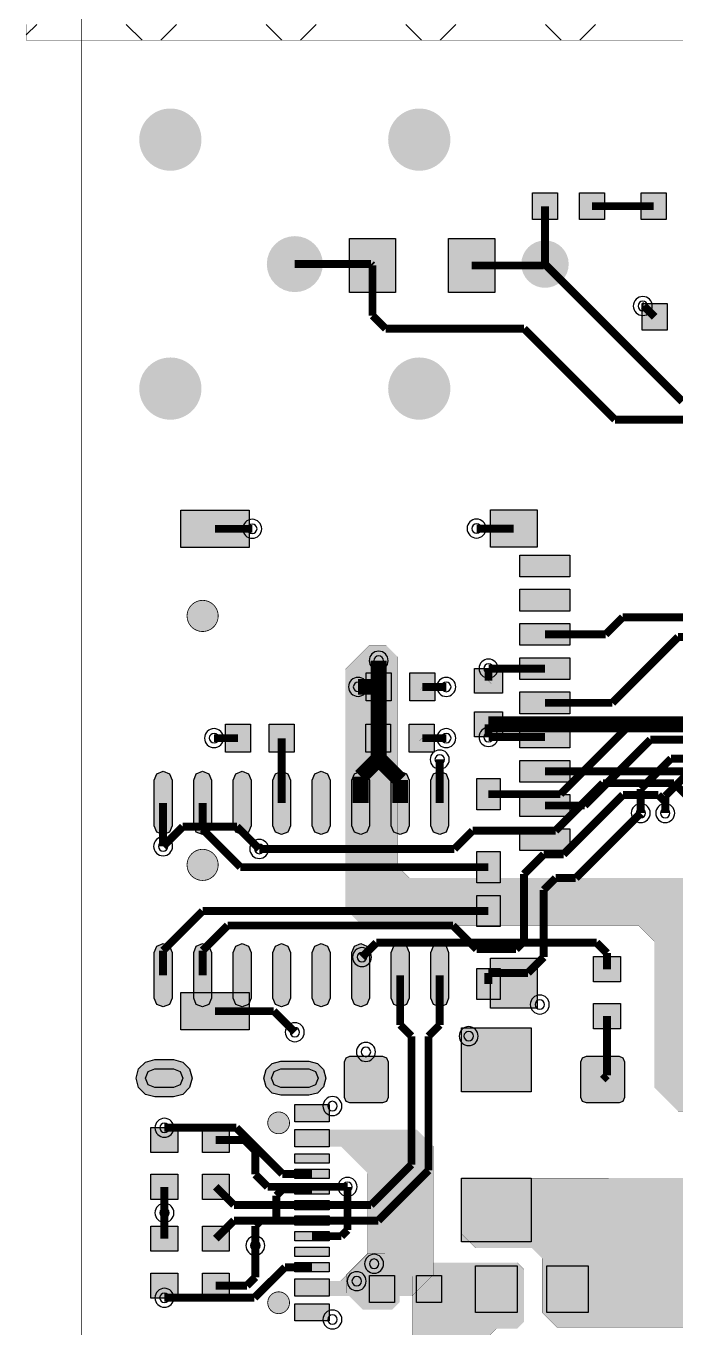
# Model space of a CAD drawing. Header units: millimetres. Extents: x -2 to 166, y 0 to 101.
# Drawn here: x -1.78 to 19.11, y 24.02 to 65.86 of the extents above; entities that cross this region are included whole.
import ezdxf

# ---------------------------------------------------------------- set-up
doc = ezdxf.new("R2010")
doc.units = ezdxf.units.MM
doc.header["$MEASUREMENT"] = 0
for name, color, linetype, true_color in [('Board-Outline-Layer', 7, 'Continuous', 0xff00ff), ('Bottom-Layer', 7, 'Continuous', 0x0000ff), ('Hole-Layer', 7, 'Continuous', 0x222222), ('Multi-Layer', 7, 'Continuous', 0xc0c0c0), ('Top-Layer', 7, 'Continuous', 0xff0000)]:
    doc.layers.add(name, color=color, linetype=linetype, true_color=true_color)

msp = doc.modelspace()

# ---------------------------------------------------------------- hatches: boundary and pattern name
at = {"layer": 'Bottom-Layer'}
for points in [[(1.858, 62.21, 1), (3.858, 62.21, 1)], [(1.858, 62.21, 1), (3.858, 62.21, 1)], [(9.858, 62.21, 1), (11.858, 62.21, 1)], [(9.858, 62.21, 1), (11.858, 62.21, 1)], [(15.302, 60.503), (15.302, 59.639), (14.496, 59.639), (14.496, 60.503)], [(16.809, 60.503), (16.809, 59.639), (16.003, 59.639), (16.003, 60.503)], [(18.796, 60.503), (18.796, 59.639), (17.989, 59.639), (17.989, 60.503)], [(5.958, 58.21, 1), (7.758, 58.21, 1)], [(5.958, 58.21, 1), (7.758, 58.21, 1)], [(10.097, 59.03), (10.097, 57.302), (8.612, 57.302), (8.612, 59.03)], [(13.283, 59.03), (13.283, 57.302), (11.798, 57.302), (11.798, 59.03)], [(14.137, 58.21, 1), (15.661, 58.21, 1)], [(14.137, 58.21, 1), (15.661, 58.21, 1)], [(18.02, 56.083), (18.02, 56.947), (18.827, 56.947), (18.827, 56.083)], [(1.858, 54.21, 1), (3.858, 54.21, 1)], [(1.858, 54.21, 1), (3.858, 54.21, 1)], [(9.858, 54.21, 1), (11.858, 54.21, 1)], [(9.858, 54.21, 1), (11.858, 54.21, 1)], [(13.531, 44.42), (12.631, 44.42), (12.631, 45.22), (13.531, 45.22)], [(9.153, 44.175), (9.153, 45.075), (9.953, 45.075), (9.953, 44.175)], [(10.553, 44.175), (10.553, 45.075), (11.353, 45.075), (11.353, 44.175)], [(13.531, 43.02), (12.631, 43.02), (12.631, 43.82), (13.531, 43.82)], [(5.435, 43.424), (5.435, 42.524), (4.635, 42.524), (4.635, 43.424)], [(6.835, 43.424), (6.835, 42.524), (6.035, 42.524), (6.035, 43.424)], [(9.937, 43.424), (9.937, 42.524), (9.137, 42.524), (9.137, 43.424)], [(11.337, 43.424), (11.337, 42.524), (10.537, 42.524), (10.537, 43.424)], [(2.912, 40.163), (2.828, 39.961), (2.625, 39.876), (2.422, 39.961), (2.338, 40.163), (2.338, 41.628), (2.422, 41.83), (2.625, 41.914), (2.828, 41.83), (2.912, 41.628)], [(4.182, 40.163), (4.098, 39.961), (3.895, 39.876), (3.692, 39.961), (3.608, 40.163), (3.608, 41.628), (3.692, 41.83), (3.895, 41.914), (4.098, 41.83), (4.182, 41.628)], [(5.452, 40.163), (5.368, 39.961), (5.165, 39.876), (4.962, 39.961), (4.878, 40.163), (4.878, 41.628), (4.962, 41.83), (5.165, 41.914), (5.368, 41.83), (5.452, 41.628)], [(6.722, 40.163), (6.638, 39.961), (6.435, 39.876), (6.232, 39.961), (6.148, 40.163), (6.148, 41.628), (6.232, 41.83), (6.435, 41.914), (6.638, 41.83), (6.722, 41.628)], [(7.992, 40.163), (7.908, 39.961), (7.705, 39.876), (7.502, 39.961), (7.418, 40.163), (7.418, 41.628), (7.502, 41.83), (7.705, 41.914), (7.908, 41.83), (7.992, 41.628)], [(9.262, 40.163), (9.178, 39.961), (8.975, 39.876), (8.772, 39.961), (8.688, 40.163), (8.688, 41.628), (8.772, 41.83), (8.975, 41.914), (9.178, 41.83), (9.262, 41.628)], [(10.532, 40.163), (10.448, 39.961), (10.245, 39.876), (10.042, 39.961), (9.958, 40.163), (9.958, 41.628), (10.042, 41.83), (10.245, 41.914), (10.448, 41.83), (10.532, 41.628)], [(11.802, 40.163), (11.718, 39.961), (11.515, 39.876), (11.312, 39.961), (11.228, 40.163), (11.228, 41.628), (11.312, 41.83), (11.515, 41.914), (11.718, 41.83), (11.802, 41.628)], [(13.456, 40.678), (12.706, 40.678), (12.706, 41.678), (13.456, 41.678)], [(13.456, 38.332), (12.706, 38.332), (12.706, 39.332), (13.456, 39.332)], [(12.706, 37.92), (13.456, 37.92), (13.456, 36.92), (12.706, 36.92)], [(2.912, 34.625), (2.828, 34.422), (2.625, 34.338), (2.422, 34.422), (2.338, 34.625), (2.338, 36.089), (2.422, 36.292), (2.625, 36.376), (2.828, 36.292), (2.912, 36.089)], [(4.182, 34.625), (4.098, 34.422), (3.895, 34.338), (3.692, 34.422), (3.608, 34.625), (3.608, 36.089), (3.692, 36.292), (3.895, 36.376), (4.098, 36.292), (4.182, 36.089)], [(5.452, 34.625), (5.368, 34.422), (5.165, 34.338), (4.962, 34.422), (4.878, 34.625), (4.878, 36.089), (4.962, 36.292), (5.165, 36.376), (5.368, 36.292), (5.452, 36.089)], [(6.722, 34.625), (6.638, 34.422), (6.435, 34.338), (6.232, 34.422), (6.148, 34.625), (6.148, 36.089), (6.232, 36.292), (6.435, 36.376), (6.638, 36.292), (6.722, 36.089)], [(7.992, 34.625), (7.908, 34.422), (7.705, 34.338), (7.502, 34.422), (7.418, 34.625), (7.418, 36.089), (7.502, 36.292), (7.705, 36.376), (7.908, 36.292), (7.992, 36.089)], [(9.262, 34.625), (9.178, 34.422), (8.975, 34.338), (8.772, 34.422), (8.688, 34.625), (8.688, 36.089), (8.772, 36.292), (8.975, 36.376), (9.178, 36.292), (9.262, 36.089)], [(10.532, 34.625), (10.448, 34.422), (10.245, 34.338), (10.042, 34.422), (9.958, 34.625), (9.958, 36.089), (10.042, 36.292), (10.245, 36.376), (10.448, 36.292), (10.532, 36.089)], [(11.802, 34.625), (11.718, 34.422), (11.515, 34.338), (11.312, 34.422), (11.228, 34.625), (11.228, 36.089), (11.312, 36.292), (11.515, 36.376), (11.718, 36.292), (11.802, 36.089)], [(12.706, 35.575), (13.456, 35.575), (13.456, 34.575), (12.706, 34.575)], [(14.456, 31.615), (12.215, 31.615), (12.215, 33.663), (14.456, 33.663)], [(2.358, 31.449), (2.058, 31.53), (1.839, 31.749), (1.758, 32.049), (1.839, 32.349), (2.058, 32.569), (2.358, 32.649), (2.958, 32.649), (3.258, 32.569), (3.478, 32.349), (3.558, 32.049), (3.478, 31.749), (3.258, 31.53), (2.958, 31.449)], [(6.409, 31.499), (6.134, 31.573), (5.932, 31.774), (5.859, 32.049), (5.932, 32.324), (6.134, 32.526), (6.409, 32.599), (7.309, 32.599), (7.584, 32.526), (7.785, 32.324), (7.859, 32.049), (7.785, 31.774), (7.584, 31.573), (7.309, 31.499)], [(3.099, 29.662), (2.235, 29.662), (2.235, 30.468), (3.099, 30.468)], [(4.75, 29.662), (3.886, 29.662), (3.886, 30.468), (4.75, 30.468)], [(3.099, 28.155), (2.235, 28.155), (2.235, 28.962), (3.099, 28.962)], [(4.75, 28.155), (3.886, 28.155), (3.886, 28.962), (4.75, 28.962)], [(14.456, 26.789), (12.215, 26.789), (12.215, 28.837), (14.456, 28.837)], [(33.414, 25.732), (33.746, 25.4), (34.925, 25.4), (34.925, 24.601), (34.373, 24.05), (15.28, 24.05), (14.808, 24.522), (14.808, 26.26), (14.478, 26.59), (12.672, 26.59), (12.222, 27.04), (12.222, 28.838), (16.94, 28.838), (16.94, 28.844), (27.417, 28.844), (27.813, 28.448), (27.813, 26.205), (28.286, 25.732)], [(2.235, 27.293), (3.099, 27.293), (3.099, 26.487), (2.235, 26.487)], [(3.886, 27.293), (4.75, 27.293), (4.75, 26.487), (3.886, 26.487)], [(9.204, 26.425), (8.509, 25.73), (8.509, 25.146), (9.043, 24.612), (9.988, 24.612), (10.227, 24.852), (10.227, 25.956), (9.758, 26.425)], [(11.082, 26.123), (14.009, 26.123), (14.224, 25.908), (14.224, 24.22), (14.007, 24.003), (13.335, 24.003), (12.7, 23.368), (12.7, 21.844), (12.319, 21.463), (11.031, 21.463), (10.642, 21.852), (10.642, 25.683)], [(12.668, 24.523), (12.668, 26.023), (14.003, 26.023), (14.003, 24.523)], [(14.953, 24.523), (14.953, 26.023), (16.288, 26.023), (16.288, 24.523)], [(2.235, 25.787), (3.099, 25.787), (3.099, 24.98), (2.235, 24.98)], [(3.886, 25.787), (4.75, 25.787), (4.75, 24.98), (3.886, 24.98)], [(10.064, 25.705), (10.064, 24.841), (9.257, 24.841), (9.257, 25.705)], [(11.571, 25.705), (11.571, 24.841), (10.764, 24.841), (10.764, 25.705)]]:
    msp.add_hatch(color=256, dxfattribs=at).paths.add_polyline_path(points)
at = {"layer": 'Hole-Layer'}
for points in [[(2.183, 62.21, 1), (3.533, 62.21, 1)], [(2.183, 62.21, 1), (3.533, 62.21, 1)], [(10.183, 62.21, 1), (11.533, 62.21, 1)], [(10.183, 62.21, 1), (11.533, 62.21, 1)], [(6.258, 58.21, 1), (7.458, 58.21, 1)], [(6.258, 58.21, 1), (7.458, 58.21, 1)], [(14.442, 58.21, 1), (15.356, 58.21, 1)], [(14.442, 58.21, 1), (15.356, 58.21, 1)], [(2.183, 54.21, 1), (3.533, 54.21, 1)], [(2.183, 54.21, 1), (3.533, 54.21, 1)], [(10.183, 54.21, 1), (11.533, 54.21, 1)], [(10.183, 54.21, 1), (11.533, 54.21, 1)], [(2.358, 31.749), (2.146, 31.837), (2.058, 32.049), (2.146, 32.261), (2.358, 32.349), (2.958, 32.349), (3.171, 32.261), (3.258, 32.049), (3.171, 31.837), (2.958, 31.749)], [(6.409, 31.749), (6.196, 31.837), (6.109, 32.049), (6.196, 32.261), (6.409, 32.349), (7.309, 32.349), (7.521, 32.261), (7.609, 32.049), (7.521, 31.837), (7.309, 31.749)]]:
    msp.add_hatch(color=256, dxfattribs=at).paths.add_polyline_path(points)
at = {"layer": 'Multi-Layer'}
h = msp.add_hatch(dxfattribs=at)
h.set_pattern_fill('ANSI37', color=256, style=0)
h.set_pattern_definition([(45, (0, 0), (-2.24506, 2.24506), []), (135, (0, 0), (-2.24506, -2.24506), [])])
h.paths.add_polyline_path([(45.466, 65.913), (45.466, 91.567), (22.479, 91.567), (20.574, 93.472), (20.574, 100.838), (21.209, 100.838), (21.209, 93.726), (22.86, 92.075), (46.044, 92.075), (46.044, 65.409), (-1.778, 65.409), (-1.778, 65.913)])
for points in [[(1.858, 62.21, 1), (3.858, 62.21, 1)], [(1.858, 62.21, 1), (3.858, 62.21, 1)], [(1.858, 62.21, 1), (3.858, 62.21, 1)], [(1.858, 62.21, 1), (3.858, 62.21, 1)], [(1.858, 62.21, 1), (3.858, 62.21, 1)], [(1.858, 62.21, 1), (3.858, 62.21, 1)], [(9.858, 62.21, 1), (11.858, 62.21, 1)], [(9.858, 62.21, 1), (11.858, 62.21, 1)], [(9.858, 62.21, 1), (11.858, 62.21, 1)], [(9.858, 62.21, 1), (11.858, 62.21, 1)], [(9.858, 62.21, 1), (11.858, 62.21, 1)], [(9.858, 62.21, 1), (11.858, 62.21, 1)], [(5.958, 58.21, 1), (7.758, 58.21, 1)], [(5.958, 58.21, 1), (7.758, 58.21, 1)], [(5.958, 58.21, 1), (7.758, 58.21, 1)], [(5.958, 58.21, 1), (7.758, 58.21, 1)], [(5.958, 58.21, 1), (7.758, 58.21, 1)], [(5.958, 58.21, 1), (7.758, 58.21, 1)], [(14.137, 58.21, 1), (15.661, 58.21, 1)], [(14.137, 58.21, 1), (15.661, 58.21, 1)], [(14.137, 58.21, 1), (15.661, 58.21, 1)], [(14.137, 58.21, 1), (15.661, 58.21, 1)], [(14.137, 58.21, 1), (15.661, 58.21, 1)], [(14.137, 58.21, 1), (15.661, 58.21, 1)], [(1.858, 54.21, 1), (3.858, 54.21, 1)], [(1.858, 54.21, 1), (3.858, 54.21, 1)], [(1.858, 54.21, 1), (3.858, 54.21, 1)], [(1.858, 54.21, 1), (3.858, 54.21, 1)], [(1.858, 54.21, 1), (3.858, 54.21, 1)], [(1.858, 54.21, 1), (3.858, 54.21, 1)], [(9.858, 54.21, 1), (11.858, 54.21, 1)], [(9.858, 54.21, 1), (11.858, 54.21, 1)], [(9.858, 54.21, 1), (11.858, 54.21, 1)], [(9.858, 54.21, 1), (11.858, 54.21, 1)], [(9.858, 54.21, 1), (11.858, 54.21, 1)], [(9.858, 54.21, 1), (11.858, 54.21, 1)], [(3.395, 46.904, 1), (4.395, 46.904, 1)], [(3.395, 46.904, 1), (4.395, 46.904, 1)], [(3.395, 38.904, 1), (4.395, 38.904, 1)], [(3.395, 38.904, 1), (4.395, 38.904, 1)], [(2.358, 31.449), (2.058, 31.53), (1.839, 31.749), (1.758, 32.049), (1.839, 32.349), (2.058, 32.569), (2.358, 32.649), (2.958, 32.649), (3.258, 32.569), (3.478, 32.349), (3.558, 32.049), (3.478, 31.749), (3.258, 31.53), (2.958, 31.449)], [(2.358, 31.449), (2.058, 31.53), (1.839, 31.749), (1.758, 32.049), (1.839, 32.349), (2.058, 32.569), (2.358, 32.649), (2.958, 32.649), (3.258, 32.569), (3.478, 32.349), (3.558, 32.049), (3.478, 31.749), (3.258, 31.53), (2.958, 31.449)], [(2.358, 31.449), (2.058, 31.53), (1.839, 31.749), (1.758, 32.049), (1.839, 32.349), (2.058, 32.569), (2.358, 32.649), (2.958, 32.649), (3.258, 32.569), (3.478, 32.349), (3.558, 32.049), (3.478, 31.749), (3.258, 31.53), (2.958, 31.449)], [(6.409, 31.499), (6.134, 31.573), (5.932, 31.774), (5.859, 32.049), (5.932, 32.324), (6.134, 32.526), (6.409, 32.599), (7.309, 32.599), (7.584, 32.526), (7.785, 32.324), (7.859, 32.049), (7.785, 31.774), (7.584, 31.573), (7.309, 31.499)], [(6.409, 31.499), (6.134, 31.573), (5.932, 31.774), (5.859, 32.049), (5.932, 32.324), (6.134, 32.526), (6.409, 32.599), (7.309, 32.599), (7.584, 32.526), (7.785, 32.324), (7.859, 32.049), (7.785, 31.774), (7.584, 31.573), (7.309, 31.499)], [(6.409, 31.499), (6.134, 31.573), (5.932, 31.774), (5.859, 32.049), (5.932, 32.324), (6.134, 32.526), (6.409, 32.599), (7.309, 32.599), (7.584, 32.526), (7.785, 32.324), (7.859, 32.049), (7.785, 31.774), (7.584, 31.573), (7.309, 31.499)], [(5.988, 30.614, 1), (6.688, 30.614, 1)], [(5.988, 30.614, 1), (6.688, 30.614, 1)], [(5.988, 24.834, 1), (6.688, 24.834, 1)], [(5.988, 24.834, 1), (6.688, 24.834, 1)]]:
    msp.add_hatch(color=256, dxfattribs=at).paths.add_polyline_path(points)
at = {"layer": 'Top-Layer'}
for points in [[(1.858, 62.21, 1), (3.858, 62.21, 1)], [(1.858, 62.21, 1), (3.858, 62.21, 1)], [(9.858, 62.21, 1), (11.858, 62.21, 1)], [(9.858, 62.21, 1), (11.858, 62.21, 1)], [(5.958, 58.21, 1), (7.758, 58.21, 1)], [(5.958, 58.21, 1), (7.758, 58.21, 1)], [(14.137, 58.21, 1), (15.661, 58.21, 1)], [(14.137, 58.21, 1), (15.661, 58.21, 1)], [(1.858, 54.21, 1), (3.858, 54.21, 1)], [(1.858, 54.21, 1), (3.858, 54.21, 1)], [(9.858, 54.21, 1), (11.858, 54.21, 1)], [(9.858, 54.21, 1), (11.858, 54.21, 1)], [(3.195, 50.304), (5.395, 50.304), (5.395, 49.104), (3.195, 49.104)], [(13.145, 50.312), (14.645, 50.312), (14.645, 49.112), (13.145, 49.112)], [(14.095, 48.862), (15.695, 48.862), (15.695, 48.162), (14.095, 48.162)], [(14.095, 47.762), (15.695, 47.762), (15.695, 47.062), (14.095, 47.062)], [(14.095, 46.662), (15.695, 46.662), (15.695, 45.962), (14.095, 45.962)], [(18.415, 36.449), (17.907, 36.957), (9.017, 36.957), (8.482, 37.492), (8.482, 45.185), (9.25, 45.953), (9.8, 45.953), (10.16, 45.593), (10.16, 38.862), (10.541, 38.481), (19.431, 38.481), (20.066, 37.846), (20.066, 32.893), (20.32, 32.639), (22.225, 32.639), (22.606, 32.258), (22.606, 31.369), (22.225, 30.988), (19.177, 30.988), (18.415, 31.75)], [(14.095, 45.563), (15.695, 45.563), (15.695, 44.863), (14.095, 44.863)], [(14.095, 44.462), (15.695, 44.462), (15.695, 43.762), (14.095, 43.762)], [(14.095, 43.363), (15.695, 43.363), (15.695, 42.662), (14.095, 42.662)], [(14.095, 42.262), (15.695, 42.262), (15.695, 41.562), (14.095, 41.562)], [(14.095, 41.163), (15.695, 41.163), (15.695, 40.463), (14.095, 40.463)], [(14.095, 40.063), (15.695, 40.063), (15.695, 39.363), (14.095, 39.363)], [(13.145, 35.904), (14.645, 35.904), (14.645, 34.304), (13.145, 34.304)], [(17.323, 35.148), (16.459, 35.148), (16.459, 35.955), (17.323, 35.955)], [(3.195, 34.804), (5.395, 34.804), (5.395, 33.604), (3.195, 33.604)], [(17.323, 33.641), (16.459, 33.641), (16.459, 34.448), (17.323, 34.448)], [(2.358, 31.449), (2.058, 31.53), (1.839, 31.749), (1.758, 32.049), (1.839, 32.349), (2.058, 32.569), (2.358, 32.649), (2.958, 32.649), (3.258, 32.569), (3.478, 32.349), (3.558, 32.049), (3.478, 31.749), (3.258, 31.53), (2.958, 31.449)], [(8.629, 32.754), (9.679, 32.754), (9.803, 32.703), (9.854, 32.579), (9.854, 31.429), (9.803, 31.305), (9.679, 31.254), (8.629, 31.254), (8.505, 31.305), (8.454, 31.429), (8.454, 32.579), (8.505, 32.703)], [(16.229, 32.754), (17.279, 32.754), (17.403, 32.703), (17.454, 32.579), (17.454, 31.429), (17.403, 31.305), (17.279, 31.254), (16.229, 31.254), (16.105, 31.305), (16.054, 31.429), (16.054, 32.579), (16.105, 32.703)], [(6.409, 31.499), (6.134, 31.573), (5.932, 31.774), (5.859, 32.049), (5.932, 32.324), (6.134, 32.526), (6.409, 32.599), (7.309, 32.599), (7.584, 32.526), (7.785, 32.324), (7.859, 32.049), (7.785, 31.774), (7.584, 31.573), (7.309, 31.499)], [(6.859, 31.199), (7.959, 31.199), (7.959, 30.649), (6.859, 30.649)], [(6.859, 30.399), (7.959, 30.399), (7.959, 29.849), (6.859, 29.849)], [(11.303, 25.731), (10.624, 25.052), (7.431, 25.052), (7.431, 25.534), (8.331, 25.534), (9.204, 26.408), (9.204, 28.992), (8.348, 29.848), (7.069, 29.848), (7.069, 30.398), (10.779, 30.398), (11.303, 29.874)], [(6.859, 29.624), (7.959, 29.624), (7.959, 29.324), (6.859, 29.324)], [(6.859, 29.124), (7.959, 29.124), (7.959, 28.824), (6.859, 28.824)], [(6.859, 28.624), (7.959, 28.624), (7.959, 28.324), (6.859, 28.324)], [(6.859, 28.124), (7.959, 28.124), (7.959, 27.824), (6.859, 27.824)], [(6.859, 27.624), (7.959, 27.624), (7.959, 27.324), (6.859, 27.324)], [(6.859, 27.124), (7.959, 27.124), (7.959, 26.824), (6.859, 26.824)], [(6.859, 26.624), (7.959, 26.624), (7.959, 26.324), (6.859, 26.324)], [(6.859, 26.124), (7.959, 26.124), (7.959, 25.824), (6.859, 25.824)], [(6.859, 25.599), (7.959, 25.599), (7.959, 25.049), (6.859, 25.049)], [(6.859, 24.799), (7.959, 24.799), (7.959, 24.249), (6.859, 24.249)]]:
    msp.add_hatch(color=256, dxfattribs=at).paths.add_polyline_path(points)

# ---------------------------------------------------------------- linework, layer by layer
at = {"layer": 'Board-Outline-Layer', "const_width": 0.0254}
msp.add_lwpolyline([(0, 67.081), (3.439, 67.081), (3.439, 89.964), (0, 89.964), (0, 95.4, -0.414), (4, 99.4), (162, 99.4, -0.414), (166, 95.4), (166, 4, -0.414), (162, 0), (4, 0, -0.414), (0, 4)], format="xyb", close=True, dxfattribs=at)
at = {"layer": 'Bottom-Layer'}
for points in [[(15.302, 60.503), (15.302, 59.639), (14.496, 59.639), (14.496, 60.503)], [(16.809, 60.503), (16.809, 59.639), (16.003, 59.639), (16.003, 60.503)], [(18.796, 60.503), (18.796, 59.639), (17.989, 59.639), (17.989, 60.503)], [(10.097, 59.03), (10.097, 57.302), (8.612, 57.302), (8.612, 59.03)], [(13.283, 59.03), (13.283, 57.302), (11.798, 57.302), (11.798, 59.03)], [(18.02, 56.083), (18.02, 56.947), (18.827, 56.947), (18.827, 56.083)], [(13.531, 44.42), (12.631, 44.42), (12.631, 45.22), (13.531, 45.22)], [(9.153, 44.175), (9.153, 45.075), (9.953, 45.075), (9.953, 44.175)], [(10.553, 44.175), (10.553, 45.075), (11.353, 45.075), (11.353, 44.175)], [(13.531, 43.02), (12.631, 43.02), (12.631, 43.82), (13.531, 43.82)], [(5.435, 43.424), (5.435, 42.524), (4.635, 42.524), (4.635, 43.424)], [(6.835, 43.424), (6.835, 42.524), (6.035, 42.524), (6.035, 43.424)], [(9.937, 43.424), (9.937, 42.524), (9.137, 42.524), (9.137, 43.424)], [(11.337, 43.424), (11.337, 42.524), (10.537, 42.524), (10.537, 43.424)], [(2.912, 40.163), (2.828, 39.961), (2.625, 39.876), (2.422, 39.961), (2.338, 40.163), (2.338, 41.628), (2.422, 41.83), (2.625, 41.914), (2.828, 41.83), (2.912, 41.628)], [(4.182, 40.163), (4.098, 39.961), (3.895, 39.876), (3.692, 39.961), (3.608, 40.163), (3.608, 41.628), (3.692, 41.83), (3.895, 41.914), (4.098, 41.83), (4.182, 41.628)], [(5.452, 40.163), (5.368, 39.961), (5.165, 39.876), (4.962, 39.961), (4.878, 40.163), (4.878, 41.628), (4.962, 41.83), (5.165, 41.914), (5.368, 41.83), (5.452, 41.628)], [(6.722, 40.163), (6.638, 39.961), (6.435, 39.876), (6.232, 39.961), (6.148, 40.163), (6.148, 41.628), (6.232, 41.83), (6.435, 41.914), (6.638, 41.83), (6.722, 41.628)], [(7.992, 40.163), (7.908, 39.961), (7.705, 39.876), (7.502, 39.961), (7.418, 40.163), (7.418, 41.628), (7.502, 41.83), (7.705, 41.914), (7.908, 41.83), (7.992, 41.628)], [(9.262, 40.163), (9.178, 39.961), (8.975, 39.876), (8.772, 39.961), (8.688, 40.163), (8.688, 41.628), (8.772, 41.83), (8.975, 41.914), (9.178, 41.83), (9.262, 41.628)], [(10.532, 40.163), (10.448, 39.961), (10.245, 39.876), (10.042, 39.961), (9.958, 40.163), (9.958, 41.628), (10.042, 41.83), (10.245, 41.914), (10.448, 41.83), (10.532, 41.628)], [(11.802, 40.163), (11.718, 39.961), (11.515, 39.876), (11.312, 39.961), (11.228, 40.163), (11.228, 41.628), (11.312, 41.83), (11.515, 41.914), (11.718, 41.83), (11.802, 41.628)], [(13.456, 40.678), (12.706, 40.678), (12.706, 41.678), (13.456, 41.678)], [(13.456, 38.332), (12.706, 38.332), (12.706, 39.332), (13.456, 39.332)], [(12.706, 37.92), (13.456, 37.92), (13.456, 36.92), (12.706, 36.92)], [(2.912, 34.625), (2.828, 34.422), (2.625, 34.338), (2.422, 34.422), (2.338, 34.625), (2.338, 36.089), (2.422, 36.292), (2.625, 36.376), (2.828, 36.292), (2.912, 36.089)], [(4.182, 34.625), (4.098, 34.422), (3.895, 34.338), (3.692, 34.422), (3.608, 34.625), (3.608, 36.089), (3.692, 36.292), (3.895, 36.376), (4.098, 36.292), (4.182, 36.089)], [(5.452, 34.625), (5.368, 34.422), (5.165, 34.338), (4.962, 34.422), (4.878, 34.625), (4.878, 36.089), (4.962, 36.292), (5.165, 36.376), (5.368, 36.292), (5.452, 36.089)], [(6.722, 34.625), (6.638, 34.422), (6.435, 34.338), (6.232, 34.422), (6.148, 34.625), (6.148, 36.089), (6.232, 36.292), (6.435, 36.376), (6.638, 36.292), (6.722, 36.089)], [(7.992, 34.625), (7.908, 34.422), (7.705, 34.338), (7.502, 34.422), (7.418, 34.625), (7.418, 36.089), (7.502, 36.292), (7.705, 36.376), (7.908, 36.292), (7.992, 36.089)], [(9.262, 34.625), (9.178, 34.422), (8.975, 34.338), (8.772, 34.422), (8.688, 34.625), (8.688, 36.089), (8.772, 36.292), (8.975, 36.376), (9.178, 36.292), (9.262, 36.089)], [(10.532, 34.625), (10.448, 34.422), (10.245, 34.338), (10.042, 34.422), (9.958, 34.625), (9.958, 36.089), (10.042, 36.292), (10.245, 36.376), (10.448, 36.292), (10.532, 36.089)], [(11.802, 34.625), (11.718, 34.422), (11.515, 34.338), (11.312, 34.422), (11.228, 34.625), (11.228, 36.089), (11.312, 36.292), (11.515, 36.376), (11.718, 36.292), (11.802, 36.089)], [(12.706, 35.575), (13.456, 35.575), (13.456, 34.575), (12.706, 34.575)], [(14.456, 31.615), (12.215, 31.615), (12.215, 33.663), (14.456, 33.663)], [(2.358, 31.449), (2.058, 31.53), (1.839, 31.749), (1.758, 32.049), (1.839, 32.349), (2.058, 32.569), (2.358, 32.649), (2.958, 32.649), (3.258, 32.569), (3.478, 32.349), (3.558, 32.049), (3.478, 31.749), (3.258, 31.53), (2.958, 31.449)], [(6.409, 31.499), (6.134, 31.573), (5.932, 31.774), (5.859, 32.049), (5.932, 32.324), (6.134, 32.526), (6.409, 32.599), (7.309, 32.599), (7.584, 32.526), (7.785, 32.324), (7.859, 32.049), (7.785, 31.774), (7.584, 31.573), (7.309, 31.499)], [(3.099, 29.662), (2.235, 29.662), (2.235, 30.468), (3.099, 30.468)], [(4.75, 29.662), (3.886, 29.662), (3.886, 30.468), (4.75, 30.468)], [(3.099, 28.155), (2.235, 28.155), (2.235, 28.962), (3.099, 28.962)], [(4.75, 28.155), (3.886, 28.155), (3.886, 28.962), (4.75, 28.962)], [(14.456, 26.789), (12.215, 26.789), (12.215, 28.837), (14.456, 28.837)], [(2.235, 27.293), (3.099, 27.293), (3.099, 26.487), (2.235, 26.487)], [(3.886, 27.293), (4.75, 27.293), (4.75, 26.487), (3.886, 26.487)], [(12.668, 24.523), (12.668, 26.023), (14.003, 26.023), (14.003, 24.523)], [(14.953, 24.523), (14.953, 26.023), (16.288, 26.023), (16.288, 24.523)], [(2.235, 25.787), (3.099, 25.787), (3.099, 24.98), (2.235, 24.98)], [(3.886, 25.787), (4.75, 25.787), (4.75, 24.98), (3.886, 24.98)], [(10.064, 25.705), (10.064, 24.841), (9.257, 24.841), (9.257, 25.705)], [(11.571, 25.705), (11.571, 24.841), (10.764, 24.841), (10.764, 25.705)]]:
    msp.add_lwpolyline(points, close=True, dxfattribs=at)
for points, const_width in [([(14.899, 58.21), (14.899, 60.071)], 0.254), ([(16.406, 60.071), (18.392, 60.071)], 0.254), ([(6.858, 58.21), (9.311, 58.21)], 0.254), ([(9.311, 58.21), (9.355, 58.166)], 0.254), ([(9.355, 56.558), (9.355, 58.166)], 0.254), ([(12.54, 58.166), (14.855, 58.166)], 0.254), ([(14.855, 58.166), (14.899, 58.21)], 0.254), ([(18.075, 56.864), (18.043, 56.864)], 0.254), ([(18.424, 56.515), (18.075, 56.864)], 0.254), ([(9.779, 56.134), (9.355, 56.558)], 0.254), ([(14.224, 56.134), (9.779, 56.134)], 0.254), ([(17.145, 53.213), (14.224, 56.134)], 0.254), ([(20.34, 53.213), (17.145, 53.213)], 0.254), ([(9.553, 44.625), (9.553, 45.466)], 0.508), ([(13.084, 45.213), (13.084, 44.823)], 0.254), ([(9.553, 44.625), (8.89, 44.625)], 0.508), ([(9.553, 42.319), (9.553, 44.625)], 0.508), ([(13.084, 44.823), (13.081, 44.82)], 0.254), ([(10.956, 44.623), (10.953, 44.625)], 0.254), ([(11.726, 44.623), (10.956, 44.623)], 0.254), ([(13.081, 43.42), (20.08, 43.42)], 0.508), ([(13.084, 43.417), (13.081, 43.42)], 0.254), ([(13.084, 43.013), (13.084, 43.417)], 0.254), ([(4.261, 42.977), (5.032, 42.977)], 0.254), ([(5.032, 42.977), (5.035, 42.974)], 0.254), ([(6.435, 40.895), (6.435, 42.974)], 0.254), ([(10.956, 42.977), (10.953, 42.98)], 0.254), ([(11.726, 42.977), (10.956, 42.977)], 0.254), ([(8.975, 41.741), (9.553, 42.319)], 0.508), ([(10.245, 41.627), (9.553, 42.319)], 0.508), ([(11.515, 40.895), (11.515, 42.291)], 0.254), ([(8.975, 40.895), (8.975, 41.741)], 0.508), ([(10.245, 40.895), (10.245, 41.627)], 0.508), ([(15.397, 41.178), (16.129, 41.91)], 0.254), ([(16.129, 41.91), (19.558, 41.91)], 0.254), ([(15.24, 40.005), (16.764, 41.529)], 0.254), ([(16.764, 41.529), (19.05, 41.529)], 0.254), ([(19.05, 41.529), (19.55, 41.029)], 0.254), ([(2.625, 40.895), (2.625, 39.5)], 0.254), ([(3.895, 40.047), (3.895, 40.895)], 0.254), ([(13.081, 41.178), (15.397, 41.178)], 0.254), ([(15.494, 39.243), (17.404, 41.153)], 0.254), ([(17.404, 41.153), (18.537, 41.153)], 0.254), ([(18.537, 41.153), (18.763, 40.927)], 0.254), ([(18.763, 40.927), (18.763, 40.569)], 0.254), ([(15.889, 38.481), (17.976, 40.569)], 0.254), ([(5.11, 38.832), (3.895, 40.047)], 0.254), ([(11.984, 39.416), (12.573, 40.005)], 0.254), ([(12.573, 40.005), (15.24, 40.005)], 0.254), ([(5.715, 39.416), (11.984, 39.416)], 0.254), ([(14.224, 38.608), (14.859, 39.243)], 0.254), ([(14.859, 39.243), (15.494, 39.243)], 0.254), ([(13.081, 38.832), (5.11, 38.832)], 0.254), ([(14.224, 36.449), (14.224, 38.608)], 0.254), ([(14.859, 38.1), (15.24, 38.481)], 0.254), ([(15.24, 38.481), (15.889, 38.481)], 0.254), ([(14.859, 35.941), (14.859, 38.1)], 0.254), ([(3.892, 37.42), (2.625, 36.153)], 0.254), ([(13.081, 37.42), (3.892, 37.42)], 0.254), ([(3.895, 36.153), (4.699, 36.957)], 0.254), ([(4.699, 36.957), (11.938, 36.957)], 0.254), ([(11.938, 36.957), (12.7, 36.195)], 0.254), ([(13.97, 36.195), (14.224, 36.449)], 0.254), ([(2.625, 36.153), (2.625, 35.357)], 0.254), ([(3.895, 35.357), (3.895, 36.153)], 0.254), ([(12.7, 36.195), (13.97, 36.195)], 0.254), ([(14.351, 35.433), (14.859, 35.941)], 0.254), ([(10.245, 35.357), (10.245, 33.761)], 0.254), ([(11.515, 33.761), (11.515, 35.357)], 0.254), ([(13.081, 35.075), (13.081, 35.433)], 0.254), ([(13.081, 35.433), (14.351, 35.433)], 0.254), ([(10.245, 33.761), (10.607, 33.399)], 0.254), ([(10.607, 33.399), (10.607, 29.276)], 0.254), ([(11.154, 33.399), (11.515, 33.761)], 0.254), ([(11.154, 29.088), (11.154, 33.399)], 0.254), ([(5.241, 30.065), (4.318, 30.065)], 0.254), ([(5.588, 29.718), (5.241, 30.065)], 0.254), ([(5.588, 28.956), (5.588, 29.718)], 0.254), ([(10.607, 29.276), (9.305, 27.974)], 0.254), ([(5.986, 28.558), (5.588, 28.956)], 0.254), ([(9.54, 27.474), (11.154, 29.088)], 0.254), ([(2.667, 28.558), (2.667, 27.724)], 0.254), ([(4.902, 27.974), (4.318, 28.558)], 0.254), ([(8.552, 28.558), (5.986, 28.558)], 0.254), ([(9.305, 27.974), (4.902, 27.974)], 0.254), ([(2.667, 27.724), (2.667, 26.89)], 0.254), ([(4.318, 26.89), (4.902, 27.474)], 0.254), ([(4.902, 27.474), (9.54, 27.474)], 0.254), ([(5.588, 25.654), (5.588, 26.67)], 0.254), ([(5.317, 25.383), (5.588, 25.654)], 0.254), ([(4.318, 25.383), (5.317, 25.383)], 0.254)]:
    msp.add_lwpolyline(points, dxfattribs=dict(at, const_width=const_width))
at = {"layer": 'Bottom-Layer', "const_width": 0.00508}
for points in [[(33.414, 25.732), (33.746, 25.4), (34.925, 25.4), (34.925, 24.601), (34.373, 24.05), (15.28, 24.05), (14.808, 24.522), (14.808, 26.26), (14.478, 26.59), (12.672, 26.59), (12.222, 27.04), (12.222, 28.838), (16.94, 28.838), (16.94, 28.844), (27.417, 28.844), (27.813, 28.448), (27.813, 26.205), (28.286, 25.732)], [(9.204, 26.425), (8.509, 25.73), (8.509, 25.146), (9.043, 24.612), (9.988, 24.612), (10.227, 24.852), (10.227, 25.956), (9.758, 26.425)], [(11.082, 26.123), (14.009, 26.123), (14.224, 25.908), (14.224, 24.22), (14.007, 24.003), (13.335, 24.003), (12.7, 23.368), (12.7, 21.844), (12.319, 21.463), (11.031, 21.463), (10.642, 21.852), (10.642, 25.683)]]:
    msp.add_lwpolyline(points, close=True, dxfattribs=at)
at = {"layer": 'Hole-Layer'}
for points in [[(17.89, 56.864, 1), (18.195, 56.864, 1)], [(5.338, 49.704, 1), (5.643, 49.704, 1)], [(4.109, 42.977, 1), (4.414, 42.977, 1)], [(17.824, 40.569, 1), (18.129, 40.569, 1)], [(18.611, 40.569, 1), (18.916, 40.569, 1)], [(2.473, 39.5, 1), (2.778, 39.5, 1)], [(5.563, 39.416, 1), (5.868, 39.416, 1)], [(8.865, 35.941, 1), (9.169, 35.941, 1)], [(6.706, 33.528, 1), (7.011, 33.528, 1)], [(8.992, 32.893, 1), (9.296, 32.893, 1)], [(2.515, 27.724, 1), (2.82, 27.724, 1)], [(5.436, 26.67, 1), (5.741, 26.67, 1)], [(9.254, 26.087, 1), (9.559, 26.087, 1)], [(8.695, 25.527, 1), (8.999, 25.527, 1)]]:
    msp.add_lwpolyline(points, format="xyb", close=True, dxfattribs=at)
for points in [[(12.548, 49.712, 1), (12.853, 49.712), (12.853, 49.712, 1), (12.548, 49.712)], [(9.4, 45.466, 1), (9.705, 45.466), (9.705, 45.466, 1), (9.4, 45.466)], [(12.931, 45.213, 1), (13.236, 45.213), (13.236, 45.213, 1), (12.931, 45.213)], [(8.738, 44.625, 1), (9.043, 44.625), (9.043, 44.625, 1), (8.738, 44.625)], [(11.574, 44.623, 1), (11.879, 44.623), (11.879, 44.623, 1), (11.574, 44.623)], [(11.574, 42.977, 1), (11.879, 42.977), (11.879, 42.977, 1), (11.574, 42.977)], [(12.931, 43.013, 1), (13.236, 43.013), (13.236, 43.013, 1), (12.931, 43.013)], [(11.363, 42.291, 1), (11.668, 42.291), (11.668, 42.291, 1), (11.363, 42.291)], [(14.58, 34.417, 1), (14.885, 34.417), (14.885, 34.417, 1), (14.58, 34.417)], [(12.294, 33.401, 1), (12.599, 33.401), (12.599, 33.401, 1), (12.294, 33.401)], [(7.915, 31.154, 1), (8.22, 31.154), (8.22, 31.154, 1), (7.915, 31.154)], [(2.515, 30.456, 1), (2.82, 30.456), (2.82, 30.456, 1), (2.515, 30.456)], [(8.399, 28.558, 1), (8.704, 28.558), (8.704, 28.558, 1), (8.399, 28.558)], [(2.514, 24.993, 1), (2.819, 24.993), (2.819, 24.993, 1), (2.514, 24.993)], [(7.915, 24.295, 1), (8.22, 24.295), (8.22, 24.295, 1), (7.915, 24.295)]]:
    msp.add_lwpolyline(points, format="xyb", dxfattribs=at)
for points in [[(2.358, 31.749), (2.146, 31.837), (2.058, 32.049), (2.146, 32.261), (2.358, 32.349), (2.958, 32.349), (3.171, 32.261), (3.258, 32.049), (3.171, 31.837), (2.958, 31.749)], [(6.409, 31.749), (6.196, 31.837), (6.109, 32.049), (6.196, 32.261), (6.409, 32.349), (7.309, 32.349), (7.521, 32.261), (7.609, 32.049), (7.521, 31.837), (7.309, 31.749)]]:
    msp.add_lwpolyline(points, close=True, dxfattribs=at)
at = {"layer": 'Multi-Layer', "const_width": 0.00508}
msp.add_lwpolyline([(45.466, 65.913), (45.466, 91.567), (22.479, 91.567), (20.574, 93.472), (20.574, 100.838), (21.209, 100.838), (21.209, 93.726), (22.86, 92.075), (46.044, 92.075), (46.044, 65.409), (-1.778, 65.409), (-1.778, 65.913)], close=True, dxfattribs=at)
at = {"layer": 'Multi-Layer'}
for points in [[(17.738, 56.864, 1), (18.348, 56.864), (18.348, 56.864, 1), (17.738, 56.864)], [(12.395, 49.712, 1), (13.005, 49.712), (13.005, 49.712, 1), (12.395, 49.712)], [(9.248, 45.466, 1), (9.858, 45.466), (9.858, 45.466, 1), (9.248, 45.466)], [(12.779, 45.213, 1), (13.389, 45.213), (13.389, 45.213, 1), (12.779, 45.213)], [(8.585, 44.625, 1), (9.195, 44.625), (9.195, 44.625, 1), (8.585, 44.625)], [(11.421, 44.623, 1), (12.031, 44.623), (12.031, 44.623, 1), (11.421, 44.623)], [(11.421, 42.977, 1), (12.031, 42.977), (12.031, 42.977, 1), (11.421, 42.977)], [(12.779, 43.013, 1), (13.389, 43.013), (13.389, 43.013, 1), (12.779, 43.013)], [(11.21, 42.291, 1), (11.82, 42.291), (11.82, 42.291, 1), (11.21, 42.291)], [(17.671, 40.569, 1), (18.281, 40.569), (18.281, 40.569, 1), (17.671, 40.569)], [(18.458, 40.569, 1), (19.068, 40.569), (19.068, 40.569, 1), (18.458, 40.569)], [(2.32, 39.5, 1), (2.93, 39.5), (2.93, 39.5, 1), (2.32, 39.5)], [(14.427, 34.417, 1), (15.037, 34.417), (15.037, 34.417, 1), (14.427, 34.417)], [(12.141, 33.401, 1), (12.751, 33.401), (12.751, 33.401, 1), (12.141, 33.401)], [(7.763, 31.154, 1), (8.373, 31.154), (8.373, 31.154, 1), (7.763, 31.154)], [(2.362, 30.456, 1), (2.972, 30.456), (2.972, 30.456, 1), (2.362, 30.456)], [(8.247, 28.558, 1), (8.857, 28.558), (8.857, 28.558, 1), (8.247, 28.558)], [(2.362, 27.724, 1), (2.972, 27.724), (2.972, 27.724, 1), (2.362, 27.724)], [(2.362, 24.993, 1), (2.972, 24.993), (2.972, 24.993, 1), (2.362, 24.993)], [(7.763, 24.295, 1), (8.373, 24.295), (8.373, 24.295, 1), (7.763, 24.295)]]:
    msp.add_lwpolyline(points, format="xyb", dxfattribs=at)
for points in [[(5.185, 49.704, 1), (5.795, 49.704, 1)], [(3.956, 42.977, 1), (4.566, 42.977, 1)], [(5.41, 39.416, 1), (6.02, 39.416, 1)], [(8.712, 35.941, 1), (9.322, 35.941, 1)], [(6.553, 33.528, 1), (7.163, 33.528, 1)], [(8.839, 32.893, 1), (9.449, 32.893, 1)], [(5.283, 26.67, 1), (5.893, 26.67, 1)], [(9.102, 26.087, 1), (9.711, 26.087, 1)], [(8.542, 25.527, 1), (9.152, 25.527, 1)]]:
    msp.add_lwpolyline(points, format="xyb", close=True, dxfattribs=at)
at = {"layer": 'Multi-Layer', "const_width": 0.0254}
for points in [[(3.395, 46.904, 1), (4.395, 46.904), (4.395, 46.904, 1), (3.395, 46.904)], [(3.395, 38.904, 1), (4.395, 38.904), (4.395, 38.904, 1), (3.395, 38.904)]]:
    msp.add_lwpolyline(points, format="xyb", dxfattribs=at)
at = {"layer": 'Multi-Layer'}
for points in [[(2.358, 31.449), (2.058, 31.53), (1.839, 31.749), (1.758, 32.049), (1.839, 32.349), (2.058, 32.569), (2.358, 32.649), (2.958, 32.649), (3.258, 32.569), (3.478, 32.349), (3.558, 32.049), (3.478, 31.749), (3.258, 31.53), (2.958, 31.449)], [(2.358, 31.449), (2.058, 31.53), (1.839, 31.749), (1.758, 32.049), (1.839, 32.349), (2.058, 32.569), (2.358, 32.649), (2.958, 32.649), (3.258, 32.569), (3.478, 32.349), (3.558, 32.049), (3.478, 31.749), (3.258, 31.53), (2.958, 31.449)], [(2.358, 31.449), (2.058, 31.53), (1.839, 31.749), (1.758, 32.049), (1.839, 32.349), (2.058, 32.569), (2.358, 32.649), (2.958, 32.649), (3.258, 32.569), (3.478, 32.349), (3.558, 32.049), (3.478, 31.749), (3.258, 31.53), (2.958, 31.449)], [(6.409, 31.499), (6.134, 31.573), (5.932, 31.774), (5.859, 32.049), (5.932, 32.324), (6.134, 32.526), (6.409, 32.599), (7.309, 32.599), (7.584, 32.526), (7.785, 32.324), (7.859, 32.049), (7.785, 31.774), (7.584, 31.573), (7.309, 31.499)], [(6.409, 31.499), (6.134, 31.573), (5.932, 31.774), (5.859, 32.049), (5.932, 32.324), (6.134, 32.526), (6.409, 32.599), (7.309, 32.599), (7.584, 32.526), (7.785, 32.324), (7.859, 32.049), (7.785, 31.774), (7.584, 31.573), (7.309, 31.499)], [(6.409, 31.499), (6.134, 31.573), (5.932, 31.774), (5.859, 32.049), (5.932, 32.324), (6.134, 32.526), (6.409, 32.599), (7.309, 32.599), (7.584, 32.526), (7.785, 32.324), (7.859, 32.049), (7.785, 31.774), (7.584, 31.573), (7.309, 31.499)]]:
    msp.add_lwpolyline(points, close=True, dxfattribs=at)
at = {"layer": 'Multi-Layer', "const_width": 0.0254}
for points in [[(5.988, 30.614, 1), (6.688, 30.614, 1)], [(5.988, 24.834, 1), (6.688, 24.834, 1)]]:
    msp.add_lwpolyline(points, format="xyb", close=True, dxfattribs=at)
at = {"layer": 'Top-Layer', "const_width": 0.254}
for points in [[(14.899, 58.21), (19.312, 53.797)], [(4.295, 49.704), (5.49, 49.704)], [(13.895, 49.712), (12.7, 49.712)], [(16.848, 46.312), (17.399, 46.863)], [(17.399, 46.863), (28.512, 46.863)], [(14.895, 46.312), (16.848, 46.312)], [(17.061, 44.112), (19.177, 46.228)], [(19.177, 46.228), (28.321, 46.228)], [(14.895, 45.213), (13.084, 45.213)], [(14.895, 44.112), (17.061, 44.112)], [(17.729, 43.51), (16.131, 41.912)], [(27.611, 43.51), (17.729, 43.51)], [(14.895, 43.013), (13.084, 43.013)], [(18.288, 42.926), (16.175, 40.813)], [(27.369, 42.926), (18.288, 42.926)], [(17.976, 41.344), (18.953, 42.321)], [(18.953, 42.321), (27.148, 42.321)], [(16.131, 41.912), (14.895, 41.912)], [(19.385, 41.737), (18.763, 41.115)], [(17.976, 40.569), (17.976, 41.344)], [(18.763, 41.115), (18.763, 40.569)], [(16.175, 40.813), (14.895, 40.813)], [(2.625, 39.5), (3.257, 40.132)], [(3.257, 40.132), (4.999, 40.132)], [(4.999, 40.132), (5.715, 39.416)], [(9.479, 36.403), (9.017, 35.941)], [(16.556, 36.403), (9.479, 36.403)], [(16.891, 36.068), (16.556, 36.403)], [(16.891, 35.551), (16.891, 36.068)], [(4.295, 34.204), (6.182, 34.204)], [(6.182, 34.204), (6.858, 33.528)], [(16.891, 34.045), (16.891, 32.141)], [(16.891, 32.141), (16.754, 32.004)], [(2.667, 30.456), (4.977, 30.456)], [(4.977, 30.456), (6.459, 28.974)], [(6.459, 28.974), (7.409, 28.974)], [(6.461, 28.474), (6.266, 28.278)], [(7.409, 28.474), (6.461, 28.474)], [(8.552, 27.974), (8.552, 28.558)], [(6.266, 28.278), (6.266, 27.474)], [(7.409, 27.974), (8.552, 27.974)], [(8.552, 27.17), (8.552, 27.974)], [(5.757, 27.474), (5.588, 27.305)], [(5.588, 27.305), (5.588, 26.67)], [(6.266, 27.474), (5.757, 27.474)], [(6.266, 27.474), (7.409, 27.474)], [(8.356, 26.974), (8.552, 27.17)], [(7.409, 26.974), (8.356, 26.974)], [(5.561, 24.993), (6.543, 25.974)], [(6.543, 25.974), (7.409, 25.974)], [(2.667, 24.993), (5.561, 24.993)]]:
    msp.add_lwpolyline(points, dxfattribs=at)
at = {"layer": 'Top-Layer'}
for points in [[(3.195, 50.304), (5.395, 50.304), (5.395, 49.104), (3.195, 49.104)], [(13.145, 50.312), (14.645, 50.312), (14.645, 49.112), (13.145, 49.112)], [(14.095, 48.862), (15.695, 48.862), (15.695, 48.162), (14.095, 48.162)], [(14.095, 47.762), (15.695, 47.762), (15.695, 47.062), (14.095, 47.062)], [(14.095, 46.662), (15.695, 46.662), (15.695, 45.962), (14.095, 45.962)], [(14.095, 45.563), (15.695, 45.563), (15.695, 44.863), (14.095, 44.863)], [(14.095, 44.462), (15.695, 44.462), (15.695, 43.762), (14.095, 43.762)], [(14.095, 43.363), (15.695, 43.363), (15.695, 42.662), (14.095, 42.662)], [(14.095, 42.262), (15.695, 42.262), (15.695, 41.562), (14.095, 41.562)], [(14.095, 41.163), (15.695, 41.163), (15.695, 40.463), (14.095, 40.463)], [(14.095, 40.063), (15.695, 40.063), (15.695, 39.363), (14.095, 39.363)], [(13.145, 35.904), (14.645, 35.904), (14.645, 34.304), (13.145, 34.304)], [(17.323, 35.148), (16.459, 35.148), (16.459, 35.955), (17.323, 35.955)], [(3.195, 34.804), (5.395, 34.804), (5.395, 33.604), (3.195, 33.604)], [(17.323, 33.641), (16.459, 33.641), (16.459, 34.448), (17.323, 34.448)], [(2.358, 31.449), (2.058, 31.53), (1.839, 31.749), (1.758, 32.049), (1.839, 32.349), (2.058, 32.569), (2.358, 32.649), (2.958, 32.649), (3.258, 32.569), (3.478, 32.349), (3.558, 32.049), (3.478, 31.749), (3.258, 31.53), (2.958, 31.449)], [(8.629, 32.754), (9.679, 32.754), (9.803, 32.703), (9.854, 32.579), (9.854, 31.429), (9.803, 31.305), (9.679, 31.254), (8.629, 31.254), (8.505, 31.305), (8.454, 31.429), (8.454, 32.579), (8.505, 32.703)], [(16.229, 32.754), (17.279, 32.754), (17.403, 32.703), (17.454, 32.579), (17.454, 31.429), (17.403, 31.305), (17.279, 31.254), (16.229, 31.254), (16.105, 31.305), (16.054, 31.429), (16.054, 32.579), (16.105, 32.703)], [(6.409, 31.499), (6.134, 31.573), (5.932, 31.774), (5.859, 32.049), (5.932, 32.324), (6.134, 32.526), (6.409, 32.599), (7.309, 32.599), (7.584, 32.526), (7.785, 32.324), (7.859, 32.049), (7.785, 31.774), (7.584, 31.573), (7.309, 31.499)], [(6.859, 31.199), (7.959, 31.199), (7.959, 30.649), (6.859, 30.649)], [(6.859, 30.399), (7.959, 30.399), (7.959, 29.849), (6.859, 29.849)], [(6.859, 29.624), (7.959, 29.624), (7.959, 29.324), (6.859, 29.324)], [(6.859, 29.124), (7.959, 29.124), (7.959, 28.824), (6.859, 28.824)], [(6.859, 28.624), (7.959, 28.624), (7.959, 28.324), (6.859, 28.324)], [(6.859, 28.124), (7.959, 28.124), (7.959, 27.824), (6.859, 27.824)], [(6.859, 27.624), (7.959, 27.624), (7.959, 27.324), (6.859, 27.324)], [(6.859, 27.124), (7.959, 27.124), (7.959, 26.824), (6.859, 26.824)], [(6.859, 26.624), (7.959, 26.624), (7.959, 26.324), (6.859, 26.324)], [(6.859, 26.124), (7.959, 26.124), (7.959, 25.824), (6.859, 25.824)], [(6.859, 25.599), (7.959, 25.599), (7.959, 25.049), (6.859, 25.049)], [(6.859, 24.799), (7.959, 24.799), (7.959, 24.249), (6.859, 24.249)]]:
    msp.add_lwpolyline(points, close=True, dxfattribs=at)
at = {"layer": 'Top-Layer', "const_width": 0.00508}
for points in [[(18.415, 36.449), (17.907, 36.957), (9.017, 36.957), (8.482, 37.492), (8.482, 45.185), (9.25, 45.953), (9.8, 45.953), (10.16, 45.593), (10.16, 38.862), (10.541, 38.481), (19.431, 38.481), (20.066, 37.846), (20.066, 32.893), (20.32, 32.639), (22.225, 32.639), (22.606, 32.258), (22.606, 31.369), (22.225, 30.988), (19.177, 30.988), (18.415, 31.75)], [(11.303, 25.731), (10.624, 25.052), (7.431, 25.052), (7.431, 25.534), (8.331, 25.534), (9.204, 26.408), (9.204, 28.992), (8.348, 29.848), (7.069, 29.848), (7.069, 30.398), (10.779, 30.398), (11.303, 29.874)]]:
    msp.add_lwpolyline(points, close=True, dxfattribs=at)

doc.saveas('drawing.dxf')
